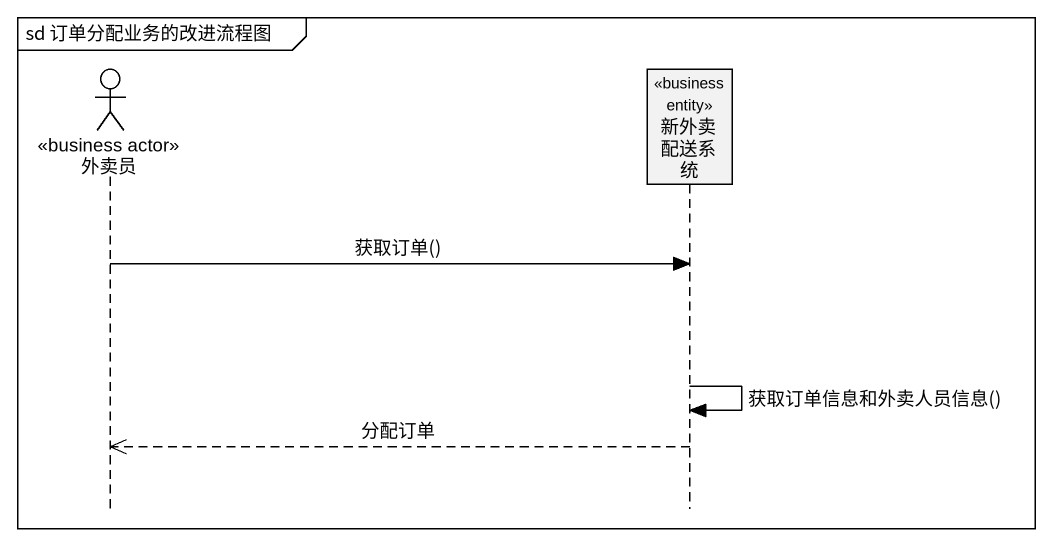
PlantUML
@startuml
mainframe sd 订单分配业务的改进流程图
hide footbox
actor 外卖员 <<business actor>>
participant 新外卖配送系统 <<business entity>>

外卖员 -> 新外卖配送系统 : 获取订单()
新外卖配送系统 -> 新外卖配送系统 : 获取订单信息和外卖人员信息()
新外卖配送系统 -->> 外卖员 : 分配订单
@enduml
